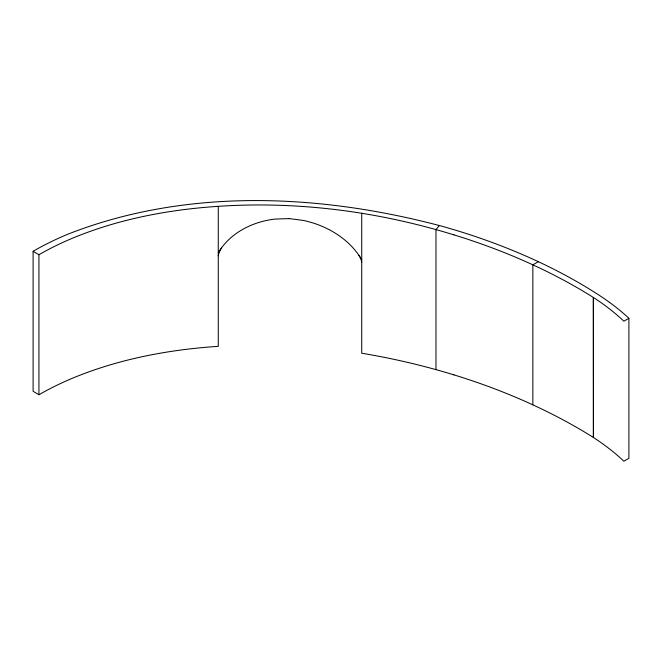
<?xml version="1.0" encoding="UTF-8"?>
<svg xmlns="http://www.w3.org/2000/svg" width="662" height="662" viewBox="0 0 662 662"><rect width="100%" height="100%" fill="white"/><g stroke="black" fill="none" stroke-linecap="round" stroke-linejoin="round"><path stroke-width="0.99" d="M218.261 252.801C229.987 232.958 252.404 221.704 274.78 219.114A373.318 185.178 -5.3 0 1 289.186 218.617M609.503 302.36A293.911 169.687 0 0 0 598.58 294.863A516.145 297.991 0 0 0 538.33 261.68C506.447 246.827 473.256 234.828 439.345 225.527L435.977 229.623L435.977 369.636M538.33 261.68L532.852 264.841L532.852 404.854M609.503 302.36A289.071 166.89 0 0 1 628.9 318.298L623.869 321.202A281.962 162.786 0 0 0 593.384 297.461A530.444 306.249 0 0 0 538.885 267.647L531.594 264.254A515.202 297.453 0 0 0 453.942 234.853M218.261 206.329C168.686 209.622 119.102 218.94 73.052 237.964A280.597 162 0 0 0 38.934 254.738L33.1 251.279L33.1 391.292L38.934 394.751A280.597 162 0 0 1 73.052 377.977C119.102 358.953 168.686 349.635 218.261 346.342L218.261 206.329C297.701 201.016 377.919 211.426 453.925 234.869M439.345 225.527C318.505 193.784 185.799 187.859 67.814 234.207A285.769 164.987 0 0 0 33.1 251.279M453.925 374.882C423.721 365.614 392.897 358.415 361.733 353.227L361.733 213.214M628.9 318.298L628.9 458.311L623.869 461.224A281.962 162.786 0 0 0 593.384 437.474L593.359 297.437L593.425 437.491M361.733 259.653C349.379 238.792 326.97 225.527 303.651 220.496A380.311 181.587 6.4 0 0 289.203 218.617M38.934 254.738L38.934 394.751M593.392 437.474A530.444 306.249 0 0 0 538.885 407.668L531.594 404.267A515.202 297.453 0 0 0 453.942 374.866M358.928 255.491A19.421 15.317 25 0 1 361.75 262.425M218.253 255.789A26.72 21.689 -10.9 0 1 221.629 247.894"/></g></svg>
